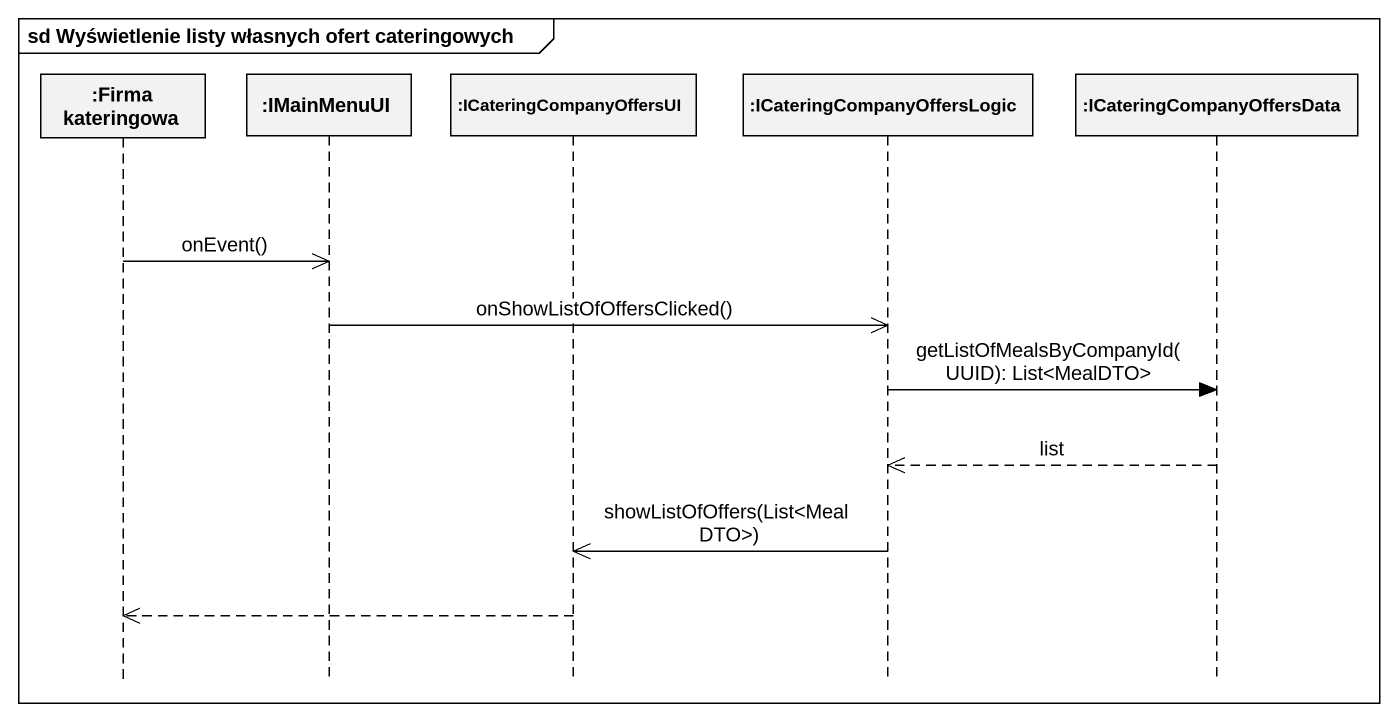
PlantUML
@startuml
mainframe sd Wyświetlenie listy własnych ofert cateringowych
hide footbox
participant ":Firma kateringowa" as Firma_kateringowa
participant ":IMainMenuUI" as IMainMenuUI
participant ":ICateringCompanyOffersUI" as ICateringCompanyOffersUI
participant ":ICateringCompanyOffersLogic" as ICateringCompanyOffersLogic
participant ":ICateringCompanyOffersData" as ICateringCompanyOffersData

Firma_kateringowa ->> IMainMenuUI : onEvent()
IMainMenuUI ->> ICateringCompanyOffersLogic : onShowListOfOffersClicked()
ICateringCompanyOffersLogic -> ICateringCompanyOffersData : getListOfMealsByCompanyId(UUID): List<MealDTO>
ICateringCompanyOffersData -->> ICateringCompanyOffersLogic : list
ICateringCompanyOffersLogic ->> ICateringCompanyOffersUI : showListOfOffers(List<MealDTO>)
ICateringCompanyOffersUI -->> Firma_kateringowa
@enduml
